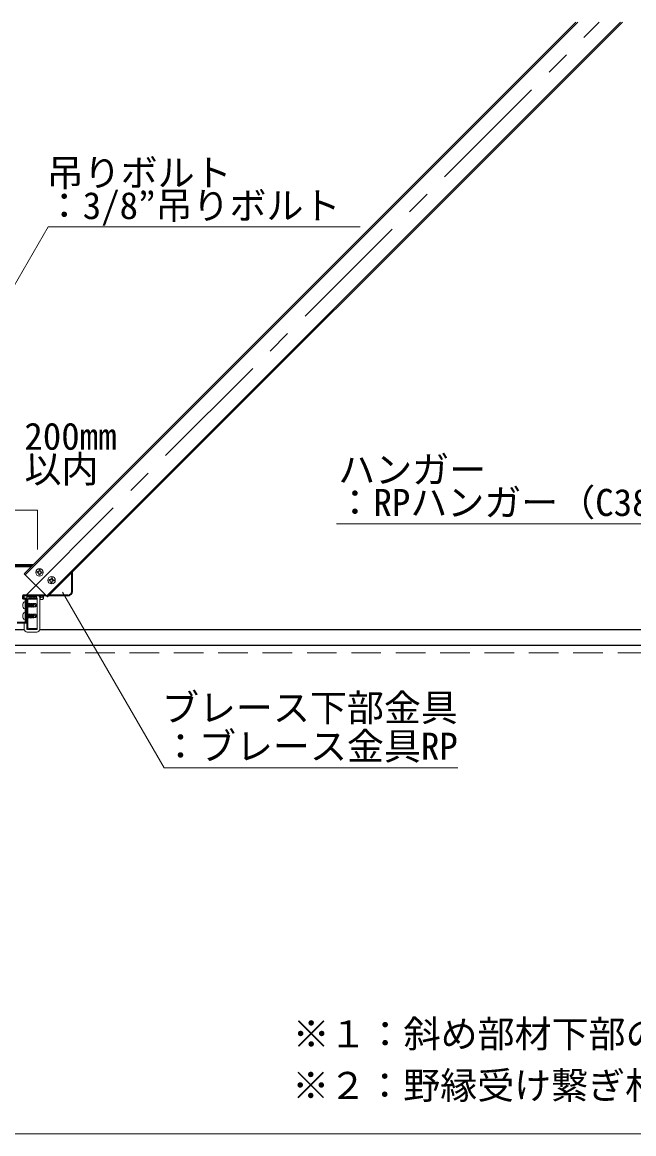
# Model space of a CAD drawing. Units: millimetres on the paper, enlarged 40 times, with parts at other scales. Extents: x -7800 to 7800, y -5578 to 5491.
# Drawn here: x 1978 to 2970, y 2646 to 4450 of the extents above; entities that cross this region are included whole.
import ezdxf
from ezdxf.enums import TextEntityAlignment as Align

# ---------------------------------------------------------------- set-up
doc = ezdxf.new("R2010")
doc.units = ezdxf.units.MM
doc.header["$LTSCALE"] = 40
doc.linetypes.add('CHAIN1', pattern=[8, 5, -1, 1, -1])
doc.linetypes.add('DASHED1', pattern=[1.8, 1.2, -0.6])
for name, color, linetype, lineweight in [('4-0_中心線', 4, 'CHAIN1', 9), ('4-1_吊り材', 7, 'Continuous', 18), ('4-2_野縁受け', 3, 'Continuous', 18), ('4-3_野縁', 2, 'Continuous', 25), ('4-4_斜め部材', 4, 'Continuous', 9), ('4-5_寸法', 4, 'Continuous', 9), ('4-6_文字', 7, 'Continuous', 18), ('4-7_金具', 6, 'Continuous', 35), ('4-B_ビス', 3, 'Continuous', 18), ('4-C_パネル', 7, 'DASHED1', 18), ('F-2_太線１', 3, 'Continuous', 18)]:
    doc.layers.add(name, color=color, linetype=linetype, lineweight=lineweight)
doc.styles.add('ＭＳ ゴシック', font='')
doc.styles.get('ＭＳ ゴシック').set_extended_font_data('MS Gothic')

msp = doc.modelspace()

# ---------------------------------------------------------------- linework, layer by layer
at = {"layer": '4-0_中心線'}
msp.add_line((1984.11, 3520.58), (2913.89, 4450.35), dxfattribs=at)
at = {"layer": '4-1_吊り材'}
for p, q in [((1981.17, 3514.48), (1981.17, 3519.76)), ((1985.43, 3519.82), (1985.43, 3514.48)), ((2002.1, 3465.28), (2002.1, 3515.28)), ((2006.37, 3465.28), (2006.37, 3515.28)), ((1981.17, 3465.28), (1981.17, 3475.82)), ((1985.43, 3475.82), (1985.43, 3465.28)), ((2001.43, 3464.62), (1986.19, 3464.62)), ((2001.43, 3460.35), (1986.1, 3460.35))]:
    msp.add_line(p, q, dxfattribs=at)
for centre, radius, start, end in [((2014.77, 3521.28), 14.02, 185.94548, 205.34618), ((2014.77, 3521.28), 9.75, 188.65241, 205.34618), ((2002.1, 3515.28), 4.27, 0, 25.34618), ((1986.1, 3465.28), 4.93, 180, 270), ((1986.1, 3465.28), 0.667, 180, 270), ((2001.43, 3465.28), 0.667, 270, 0), ((2001.43, 3465.28), 4.93, 270, 0)]:
    msp.add_arc(centre, radius, start, end, dxfattribs=at)
at = {"layer": '4-2_野縁受け'}
for p, q in [((1985.43, 3512.35), (1985.43, 3467.55)), ((1987.03, 3467.55), (1987.03, 3512.35)), ((1988.37, 3515.28), (2001.43, 3515.28)), ((1988.37, 3513.68), (2001.43, 3513.68)), ((2001.43, 3513.68), (2001.43, 3515.28)), ((1988.37, 3466.22), (2001.43, 3466.22)), ((1988.37, 3464.62), (2001.43, 3464.62)), ((2001.43, 3464.62), (2001.43, 3466.22))]:
    msp.add_line(p, q, dxfattribs=at)
for centre, radius, start, end in [((1988.37, 3512.35), 2.93, 90, 180), ((1988.37, 3512.35), 1.33, 90, 180), ((1988.37, 3467.55), 2.93, 180, 270), ((1988.37, 3467.55), 1.33, 180, 270)]:
    msp.add_arc(centre, radius, start, end, dxfattribs=at)
at = {"layer": '4-3_野縁'}
for p, q in [((806.32, 3464.62), (1981.21, 3464.62)), ((2006.32, 3464.62), (3181.18, 3464.62)), ((590.91, 3439.28), (3295.88, 3439.28))]:
    msp.add_line(p, q, dxfattribs=at)
at = {"layer": '4-4_斜め部材'}
for p, q in [((2876.17, 4450.35), (1980.92, 3555.1)), ((2879.19, 4450.35), (1982.43, 3553.59)), ((2948.58, 4450.35), (2017.13, 3518.89)), ((2951.6, 4450.35), (2018.63, 3517.38)), ((2018.63, 3517.38), (1980.92, 3555.1))]:
    msp.add_line(p, q, dxfattribs=at)
at = {"layer": '4-5_寸法'}
msp.add_lwpolyline([(1963.07, 3658.13), (2002.49, 3658.13), (2002.49, 3594.27)], dxfattribs=at)
at = {"layer": '4-6_文字'}
for p, q in [((2019.79, 4118.04), (1963.07, 4019.79)), ((2019.79, 4118.04), (2526.02, 4118.04)), ((3117.63, 3636.09), (2487.63, 3636.09)), ((2208.19, 3239.96), (2043.43, 3525.34)), ((2208.19, 3239.96), (2684.64, 3239.96))]:
    msp.add_line(p, q, dxfattribs=at)
at = {"layer": '4-7_金具'}
for p, q in [((1994.97, 3569.15), (1962.3, 3569.15)), ((2058.77, 3526.48), (2058.77, 3557.52)), ((2016.2, 3519.82), (1978.77, 3519.82)), ((1978.77, 3519.82), (1978.77, 3514.48)), ((2052.1, 3519.82), (2021.07, 3519.82)), ((1985.43, 3514.48), (1978.77, 3514.48)), ((1983.3, 3514.48), (1983.3, 3475.82)), ((1985.43, 3514.48), (1985.43, 3475.82)), ((1969.69, 3475.82), (1985.43, 3475.82))]:
    msp.add_line(p, q, dxfattribs=at)
at = {"layer": '4-7_金具', "linetype": 'DASHED1'}
msp.add_line((1992.84, 3567.02), (1964.43, 3567.02), dxfattribs=at)
at = {"layer": '4-7_金具'}
msp.add_arc((2052.1, 3526.48), 6.67, 270, 0, dxfattribs=at)
at = {"layer": '4-B_ビス'}
for p, q in [((2001.95, 3557.25), (2001.97, 3557.58)), ((2002, 3557.91), (2001.97, 3557.58)), ((2002.57, 3556.54), (2004.23, 3556.42)), ((2002.71, 3558.53), (2004.37, 3558.41)), ((2004.73, 3554.05), (2004.85, 3555.71)), ((2005.2, 3560.7), (2005.08, 3559.03)), ((2005.91, 3561.31), (2006.24, 3561.29)), ((2006.58, 3561.27), (2006.24, 3561.29)), ((2006.73, 3553.91), (2006.85, 3555.57)), ((2007.19, 3560.56), (2007.08, 3558.89)), ((2009.22, 3556.07), (2007.56, 3556.19)), ((2009.36, 3558.07), (2007.7, 3558.18)), ((2009.93, 3556.69), (2009.95, 3557.02)), ((2009.98, 3557.35), (2009.95, 3557.02)), ((2005.35, 3553.33), (2005.69, 3553.31)), ((2006.02, 3553.29), (2005.69, 3553.31)), ((2021.52, 3544.52), (2021.54, 3544.86)), ((2021.56, 3545.19), (2021.54, 3544.86)), ((2022.14, 3543.81), (2023.8, 3543.7)), ((2022.28, 3545.81), (2023.94, 3545.69)), ((2024.3, 3541.32), (2024.42, 3542.99)), ((2024.77, 3547.97), (2024.65, 3546.31)), ((2024.92, 3540.61), (2025.25, 3540.59)), ((2025.58, 3540.56), (2025.25, 3540.59)), ((2025.48, 3548.59), (2025.81, 3548.57)), ((2026.14, 3548.55), (2025.81, 3548.57)), ((2026.3, 3541.18), (2026.41, 3542.85)), ((2026.76, 3547.83), (2026.64, 3546.17)), ((2028.79, 3543.35), (2027.12, 3543.46)), ((2028.93, 3545.34), (2027.26, 3545.46)), ((2029.5, 3543.97), (2029.52, 3544.3)), ((2029.54, 3544.63), (2029.52, 3544.3)), ((1979.02, 3519.82), (1979.18, 3517.37)), ((1979.43, 3519.82), (1979.59, 3517.37)), ((1980.27, 3519.82), (1980.43, 3517.37)), ((1980.68, 3519.82), (1980.84, 3517.37)), ((1985.68, 3519.82), (1985.84, 3517.37)), ((1986.52, 3519.82), (1986.68, 3517.37)), ((1986.93, 3519.82), (1987.09, 3517.37)), ((1987.77, 3519.82), (1987.93, 3517.37)), ((1988.18, 3519.82), (1988.34, 3517.37)), ((1989.02, 3519.82), (1989.18, 3517.37)), ((1989.43, 3519.82), (1989.59, 3517.37)), ((1990.27, 3519.82), (1990.43, 3517.37)), ((1990.68, 3519.82), (1990.84, 3517.37)), ((1991.52, 3519.82), (1991.68, 3517.37)), ((1991.93, 3519.82), (1992.09, 3517.37)), ((1992.77, 3519.82), (1992.93, 3517.37)), ((1993.18, 3519.82), (1993.34, 3517.37)), ((1994.02, 3519.82), (1994.18, 3517.37)), ((1994.43, 3519.82), (1994.59, 3517.37)), ((1995.27, 3519.82), (1995.43, 3517.37)), ((1995.68, 3519.82), (1995.84, 3517.37)), ((1996.52, 3519.82), (1996.68, 3517.37)), ((1996.93, 3519.82), (1997.09, 3517.37)), ((1997.77, 3519.82), (1997.93, 3517.37)), ((1998.18, 3519.82), (1998.34, 3517.37)), ((1999.02, 3519.82), (1999.18, 3517.37)), ((1999.43, 3519.82), (1999.59, 3517.37)), ((2000.27, 3519.82), (2000.43, 3517.37)), ((2000.68, 3519.82), (2000.84, 3517.37)), ((2005.27, 3519.82), (2005.33, 3518.84)), ((2005.68, 3519.82), (2005.84, 3517.37)), ((2006.52, 3519.82), (2006.68, 3517.37)), ((2006.93, 3519.82), (2007.09, 3517.37)), ((2012.16, 3514.75), (2012.16, 3519.82)), ((1978.76, 3516.95), (1979.18, 3517.37)), ((1979.18, 3517.37), (1979.59, 3517.37)), ((1979.59, 3517.37), (1980.01, 3516.95)), ((1980.01, 3516.95), (1980.43, 3517.37)), ((1980.43, 3517.37), (1980.84, 3517.37)), ((1980.84, 3517.37), (1981.17, 3517.04)), ((1982.63, 3509.94), (1983.3, 3509.94)), ((1983.3, 3509.94), (1983.3, 3497.94)), ((1985.43, 3517.37), (1985.84, 3517.37)), ((1985.84, 3517.37), (1986.26, 3516.95)), ((1986.26, 3516.95), (1986.68, 3517.37)), ((1986.68, 3517.37), (1987.09, 3517.37)), ((1987.03, 3507.04), (1987.52, 3506.44)), ((1987.03, 3506.32), (1988.18, 3500.61)), ((1987.03, 3503.77), (1987.5, 3501.44)), ((1987.5, 3501.44), (1987.03, 3501.44)), ((1987.09, 3517.37), (1987.51, 3516.95)), ((1987.5, 3501.44), (1988.18, 3500.61)), ((1987.51, 3516.95), (1987.93, 3517.37)), ((1988.52, 3506.44), (1987.52, 3506.44)), ((1987.52, 3506.44), (1988.52, 3501.44)), ((1987.93, 3517.37), (1988.34, 3517.37)), ((1988.52, 3501.44), (1988.18, 3500.61)), ((1988.34, 3517.37), (1988.76, 3516.95)), ((1988.86, 3507.27), (1988.52, 3506.44)), ((1988.52, 3506.44), (1989.52, 3501.44)), ((1989.52, 3501.44), (1988.52, 3501.44)), ((1988.76, 3516.95), (1989.18, 3517.37)), ((1988.86, 3507.27), (1990.2, 3500.61)), ((1988.86, 3507.27), (1989.54, 3506.44)), ((1989.18, 3517.37), (1989.59, 3517.37)), ((1989.52, 3501.44), (1990.2, 3500.61)), ((1990.54, 3506.44), (1989.54, 3506.44)), ((1989.54, 3506.44), (1990.54, 3501.44)), ((1989.59, 3517.37), (1990.01, 3516.95)), ((1990.01, 3516.95), (1990.43, 3517.37)), ((1990.54, 3501.44), (1990.2, 3500.61)), ((1990.43, 3517.37), (1990.84, 3517.37)), ((1990.88, 3507.27), (1990.54, 3506.44)), ((1990.54, 3506.44), (1991.54, 3501.44)), ((1991.54, 3501.44), (1990.54, 3501.44)), ((1990.84, 3517.37), (1991.26, 3516.95)), ((1990.88, 3507.27), (1992.22, 3500.61)), ((1990.88, 3507.27), (1991.56, 3506.44)), ((1991.26, 3516.95), (1991.68, 3517.37)), ((1991.54, 3501.44), (1992.22, 3500.61)), ((1992.56, 3506.44), (1991.56, 3506.44)), ((1991.56, 3506.44), (1992.56, 3501.44)), ((1991.68, 3517.37), (1992.09, 3517.37)), ((1992.09, 3517.37), (1992.51, 3516.95)), ((1992.56, 3501.44), (1992.22, 3500.61)), ((1992.51, 3516.95), (1992.93, 3517.37)), ((1992.9, 3507.27), (1992.56, 3506.44)), ((1992.56, 3506.44), (1993.56, 3501.44)), ((1993.56, 3501.44), (1992.56, 3501.44)), ((1992.9, 3507.27), (1994.24, 3500.61)), ((1992.9, 3507.27), (1993.58, 3506.44)), ((1992.93, 3517.37), (1993.34, 3517.37)), ((1993.34, 3517.37), (1993.76, 3516.95)), ((1993.56, 3501.44), (1994.24, 3500.61)), ((1994.58, 3506.44), (1993.58, 3506.44)), ((1993.58, 3506.44), (1994.58, 3501.44)), ((1993.76, 3516.95), (1994.18, 3517.37)), ((1994.18, 3517.37), (1994.59, 3517.37)), ((1994.58, 3501.44), (1994.24, 3500.61)), ((1994.92, 3507.27), (1994.58, 3506.44)), ((1994.58, 3506.44), (1995.58, 3501.44)), ((1995.58, 3501.44), (1994.58, 3501.44)), ((1994.59, 3517.37), (1995.01, 3516.95)), ((1994.92, 3507.27), (1996.26, 3500.61)), ((1994.92, 3507.27), (1995.6, 3506.44)), ((1995.01, 3516.95), (1995.43, 3517.37)), ((1995.43, 3517.37), (1995.84, 3517.37)), ((1995.47, 3506.61), (1999.27, 3506.61)), ((1995.58, 3501.44), (1996.26, 3500.61)), ((1995.6, 3506.44), (2000.83, 3502.84)), ((1995.6, 3506.44), (1996.6, 3501.44)), ((1995.84, 3517.37), (1996.26, 3516.95)), ((1996.26, 3516.95), (1996.68, 3517.37)), ((1996.6, 3501.44), (1996.26, 3500.61)), ((1999.27, 3501.27), (1996.53, 3501.27)), ((1996.68, 3517.37), (1997.09, 3517.37)), ((1997.09, 3517.37), (1997.51, 3516.95)), ((1997.51, 3516.95), (1997.93, 3517.37)), ((1997.93, 3517.37), (1998.34, 3517.37)), ((1998.34, 3517.37), (1998.76, 3516.95)), ((1998.76, 3516.95), (1999.18, 3517.37)), ((1999.18, 3517.37), (1999.59, 3517.37)), ((1999.27, 3506.61), (2001.93, 3503.94)), ((2001.93, 3503.94), (1999.27, 3501.27)), ((1999.59, 3517.37), (2000.01, 3516.95)), ((2000.01, 3516.95), (2000.43, 3517.37)), ((2000.43, 3517.37), (2000.84, 3517.37)), ((2000.84, 3517.37), (2001.26, 3516.95)), ((2001.26, 3516.95), (2001.4, 3517.09)), ((2005.84, 3517.37), (2006.26, 3516.95)), ((2006.26, 3516.95), (2006.68, 3517.37)), ((2006.68, 3517.37), (2007.09, 3517.37)), ((2007.09, 3513.28), (2007.13, 3513.28)), ((2007.13, 3513.28), (2010.83, 3513.28)), ((2010.84, 3516.95), (2008.43, 3516.95)), ((2012.16, 3514.75), (2010.83, 3513.28)), ((1982.63, 3497.94), (1983.3, 3497.94)), ((1982.63, 3492.61), (1983.3, 3492.61)), ((1983.3, 3492.61), (1983.3, 3480.61)), ((1987.03, 3489.71), (1987.52, 3489.11)), ((1987.03, 3488.99), (1988.18, 3483.27)), ((1987.03, 3486.44), (1987.5, 3484.11)), ((1987.5, 3484.11), (1987.03, 3484.11)), ((1987.5, 3484.11), (1988.18, 3483.27)), ((1988.52, 3489.11), (1987.52, 3489.11)), ((1987.52, 3489.11), (1988.52, 3484.11)), ((1988.52, 3484.11), (1988.18, 3483.27)), ((1988.86, 3489.94), (1988.52, 3489.11)), ((1988.52, 3489.11), (1989.52, 3484.11)), ((1989.52, 3484.11), (1988.52, 3484.11)), ((1988.86, 3489.94), (1990.2, 3483.27)), ((1988.86, 3489.94), (1989.54, 3489.11)), ((1989.52, 3484.11), (1990.2, 3483.27)), ((1990.54, 3489.11), (1989.54, 3489.11)), ((1989.54, 3489.11), (1990.54, 3484.11)), ((1990.54, 3484.11), (1990.2, 3483.27)), ((1990.88, 3489.94), (1990.54, 3489.11)), ((1990.54, 3489.11), (1991.54, 3484.11)), ((1991.54, 3484.11), (1990.54, 3484.11)), ((1990.88, 3489.94), (1992.22, 3483.27)), ((1990.88, 3489.94), (1991.56, 3489.11)), ((1991.54, 3484.11), (1992.22, 3483.27)), ((1992.56, 3489.11), (1991.56, 3489.11)), ((1991.56, 3489.11), (1992.56, 3484.11)), ((1992.56, 3484.11), (1992.22, 3483.27)), ((1992.9, 3489.94), (1992.56, 3489.11)), ((1992.56, 3489.11), (1993.56, 3484.11)), ((1993.56, 3484.11), (1992.56, 3484.11)), ((1992.9, 3489.94), (1994.24, 3483.27)), ((1992.9, 3489.94), (1993.58, 3489.11)), ((1993.56, 3484.11), (1994.24, 3483.27)), ((1994.58, 3489.11), (1993.58, 3489.11)), ((1993.58, 3489.11), (1994.58, 3484.11)), ((1994.58, 3484.11), (1994.24, 3483.27)), ((1994.92, 3489.94), (1994.58, 3489.11)), ((1994.58, 3489.11), (1995.58, 3484.11)), ((1995.58, 3484.11), (1994.58, 3484.11)), ((1994.92, 3489.94), (1996.26, 3483.27)), ((1994.92, 3489.94), (1995.6, 3489.11)), ((1995.47, 3489.27), (1999.27, 3489.27)), ((1995.58, 3484.11), (1996.26, 3483.27)), ((1995.6, 3489.11), (2000.83, 3485.51)), ((1995.6, 3489.11), (1996.6, 3484.11)), ((1996.6, 3484.11), (1996.26, 3483.27)), ((1999.27, 3483.94), (1996.53, 3483.94)), ((1999.27, 3489.27), (2001.93, 3486.61)), ((2001.93, 3486.61), (1999.27, 3483.94)), ((1982.63, 3480.61), (1983.3, 3480.61))]:
    msp.add_line(p, q, dxfattribs=at)
msp.add_lwpolyline([(2007.09, 3513.28), (2007.09, 3519.82), (2007.09, 3516.95)], dxfattribs=at)
for centre in [(2005.96, 3557.3), (2025.53, 3544.58)]:
    msp.add_circle(centre, 6, dxfattribs=at)
for centre, radius, start, end in [((2002.62, 3557.2), 0.667, 176, 266), ((2002.66, 3557.87), 0.667, 86, 176), ((2004.19, 3555.75), 0.667, 356, 86), ((2004.42, 3559.08), 0.667, 266, 356), ((2005.86, 3560.65), 0.667, 86, 176), ((2006.53, 3560.6), 0.667, 356, 86), ((2007.51, 3555.52), 0.667, 86, 176), ((2007.74, 3558.85), 0.667, 176, 266), ((2009.27, 3556.74), 0.667, 266, 356), ((2009.31, 3557.4), 0.667, 356, 86), ((2005.4, 3554), 0.667, 176, 266), ((2006.06, 3553.95), 0.667, 266, 356), ((2022.18, 3544.48), 0.667, 176, 266), ((2022.23, 3545.14), 0.667, 86, 176), ((2023.75, 3543.03), 0.667, 356, 86), ((2023.98, 3546.36), 0.667, 266, 356), ((2024.97, 3541.28), 0.667, 176, 266), ((2025.43, 3547.93), 0.667, 86, 176), ((2025.63, 3541.23), 0.667, 266, 356), ((2026.1, 3547.88), 0.667, 356, 86), ((2027.08, 3542.8), 0.667, 86, 176), ((2027.31, 3546.12), 0.667, 176, 266), ((2028.83, 3544.01), 0.667, 266, 356), ((2028.88, 3544.68), 0.667, 356, 86), ((2012.8, 3520.62), 5.71, 188.05634, 219.96621), ((2006.45, 3520.62), 5.71, 320.03379, 351.94366), ((1993.07, 3503.94), 14.17, 166.10394, 180), ((1993.07, 3503.94), 14.17, 179.99998, 193.89604), ((1982.63, 3506.52), 3.42, 90, 166.10394), ((1982.63, 3501.36), 3.42, 193.89604, 270), ((2000.83, 3502.84), 2.21, 145.44756, 225), ((2009.22, 3514.96), 2.14, 111.89363, 185.66957), ((2008.76, 3514.93), 1.68, 186.08599, 258.46138), ((2010.83, 3515.62), 1.33, 356.33834, 90.29738), ((2006.92, 3517.12), 5.47, 315.54335, 343.21447), ((1993.07, 3486.61), 14.17, 166.10394, 180), ((1993.07, 3486.61), 14.17, 179.99998, 193.89604), ((1982.63, 3489.19), 3.42, 90, 166.10394), ((1982.63, 3484.03), 3.42, 193.89604, 270), ((2000.83, 3485.51), 2.21, 145.44756, 225)]:
    msp.add_arc(centre, radius, start, end, dxfattribs=at)
at = {"layer": '4-C_パネル', "linetype": 'Continuous'}
for p in [(495.95, 3439.28), (590.91, 3439.28)]:
    msp.add_line(p, (3295.88, 3439.28), dxfattribs=at)
at = {"layer": '4-C_パネル'}
msp.add_line((495.95, 3426.62), (3295.88, 3426.62), dxfattribs=at)
at = {"layer": 'F-2_太線１'}
msp.add_line((78.17, 2646.06), (7638.17, 2646.06), dxfattribs=at)

# ---------------------------------------------------------------- texts
at = {"layer": '4-5_寸法', "color": 7, "style": 'ＭＳ ゴシック'}
for s, p in [('200mm', (1981.34, 3743.2)), ('以内', (1981.56, 3689.87))]:
    msp.add_text(s, height=43.99, dxfattribs=at).set_placement(p, align=Align.BOTTOM_LEFT)
at = {"layer": '4-6_文字', "style": 'ＭＳ ゴシック'}
for s, p in [('吊りボルト', (2017.57, 4170.93)), ('：3/8”吊りボルト', (2016.02, 4117.6)), ('ハンガー', (2490.52, 3688.98)), ('：RPハンガー（C38用）', (2487.63, 3635.64)), ('ブレース下部金具', (2204.64, 3302.44)), ('：ブレース金具RP', (2204.64, 3239.96)), ('※１：斜め部材下部のビス固定（2本/箇所）', (2416.67, 2772.91)), ('※２：野縁受け繋ぎ材のビス固定（2本/箇所） ', (2416, 2689.3))]:
    msp.add_text(s, height=43.99, dxfattribs=at).set_placement(p, align=Align.BOTTOM_LEFT)

doc.saveas('drawing.dxf')
